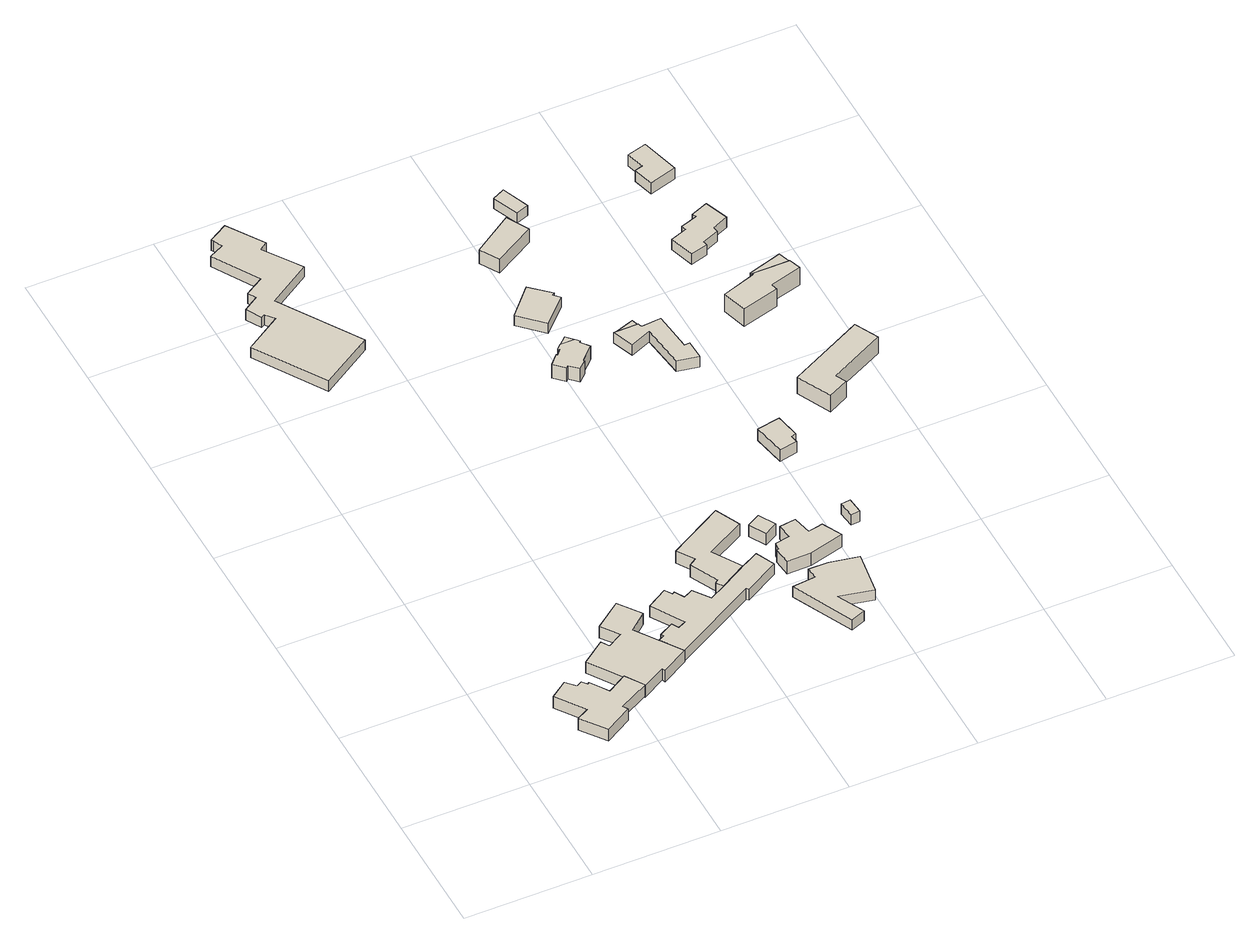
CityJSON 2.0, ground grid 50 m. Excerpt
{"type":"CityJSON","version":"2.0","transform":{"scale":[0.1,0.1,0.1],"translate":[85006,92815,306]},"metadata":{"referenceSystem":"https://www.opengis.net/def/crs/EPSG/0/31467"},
"CityObjects":{
"building1":{"type":"Building","geometry":[{"type":"Solid","lod":"1","boundaries":[[[[0,1,2,3,4,5,6,7,8,9,10,11,12,13]],[[12,14,15,13]],[[11,16,14,12]],[[10,17,16,11]],[[9,18,17,10]],[[8,19,18,9]],[[7,20,19,8]],[[6,21,20,7]],[[5,22,21,6]],[[4,23,22,5]],[[3,24,23,4]],[[2,25,24,3]],[[1,26,25,2]],[[0,27,26,1]],[[13,15,27,0]],[[14,16,17,18,19,20,21,22,23,24,25,26,27,15]]]]}]},
"building2":{"type":"Building","geometry":[{"type":"Solid","lod":"1","boundaries":[[[[28,29,30,31,32,33,34,35,36,37,38,39,40]],[[39,41,42,40]],[[38,43,41,39]],[[37,44,43,38]],[[36,45,44,37]],[[35,46,45,36]],[[34,47,46,35]],[[33,48,47,34]],[[32,49,48,33]],[[31,50,49,32]],[[30,51,50,31]],[[29,52,51,30]],[[28,53,52,29]],[[40,42,53,28]],[[41,43,44,45,46,47,48,49,50,51,52,53,42]]]]}]},
"building3":{"type":"Building","geometry":[{"type":"Solid","lod":"1","boundaries":[[[[54,55,56,57,58,59,60,61,62,63,64,65,66,67,68,69,70,71,72,73]],[[72,74,75,73]],[[71,76,74,72]],[[70,77,76,71]],[[69,78,77,70]],[[68,79,78,69]],[[67,80,79,68]],[[66,81,80,67]],[[65,82,81,66]],[[64,83,82,65]],[[63,84,83,64]],[[62,85,84,63]],[[61,86,85,62]],[[60,87,86,61]],[[59,88,87,60]],[[58,89,88,59]],[[57,90,89,58]],[[56,91,90,57]],[[55,92,91,56]],[[54,93,92,55]],[[73,75,93,54]],[[74,76,77,78,79,80,81,82,83,84,85,86,87,88,89,90,91,92,93,75]]]]}]},
"building4":{"type":"Building","geometry":[{"type":"Solid","lod":"1","boundaries":[[[[94,95,96,97,98,99,100,101,102,103,104,105,106,107,108,109,110,111,112,113]],[[112,114,115,113]],[[111,116,114,112]],[[110,117,116,111]],[[109,118,117,110]],[[108,119,118,109]],[[107,120,119,108]],[[106,121,120,107]],[[105,122,121,106]],[[104,123,122,105]],[[103,124,123,104]],[[102,125,124,103]],[[101,126,125,102]],[[100,127,126,101]],[[99,128,127,100]],[[98,129,128,99]],[[97,130,129,98]],[[96,131,130,97]],[[95,132,131,96]],[[94,133,132,95]],[[113,115,133,94]],[[114,116,117,118,119,120,121,122,123,124,125,126,127,128,129,130,131,132,133,115]]]]}]},
"building5":{"type":"Building","geometry":[{"type":"Solid","lod":"1","boundaries":[[[[134,135,136,137,138,139,140,141,142,143]],[[142,144,145,143]],[[141,146,144,142]],[[140,147,146,141]],[[139,148,147,140]],[[138,149,148,139]],[[137,150,149,138]],[[136,151,150,137]],[[135,152,151,136]],[[134,153,152,135]],[[143,145,153,134]],[[144,146,147,148,149,150,151,152,153,145]]]]}]},
"building6":{"type":"Building","geometry":[{"type":"Solid","lod":"1","boundaries":[[[[154,155,156,157,158,159,160,161,162]],[[161,163,164,162]],[[160,165,163,161]],[[159,166,165,160]],[[158,167,166,159]],[[157,168,167,158]],[[156,169,168,157]],[[155,170,169,156]],[[154,171,170,155]],[[162,164,171,154]],[[163,165,166,167,168,169,170,171,164]]]]}]},
"building7":{"type":"Building","geometry":[{"type":"Solid","lod":"1","boundaries":[[[[172,173,174,175]],[[174,176,177,175]],[[173,178,176,174]],[[172,179,178,173]],[[175,177,179,172]],[[176,178,179,177]]]]}]},
"building8":{"type":"Building","geometry":[{"type":"Solid","lod":"1","boundaries":[[[[180,181,182,183,184,185,186,187,188,189,190]],[[189,191,192,190]],[[188,193,191,189]],[[187,194,193,188]],[[186,195,194,187]],[[185,196,195,186]],[[184,197,196,185]],[[183,198,197,184]],[[182,199,198,183]],[[181,200,199,182]],[[180,201,200,181]],[[190,192,201,180]],[[191,193,194,195,196,197,198,199,200,201,192]]]]}]},
"building9":{"type":"Building","geometry":[{"type":"Solid","lod":"1","boundaries":[[[[202,203,204,205,206,207,208,209,210,211,212,213,214,215,216]],[[215,217,218,216]],[[214,219,217,215]],[[213,220,219,214]],[[212,221,220,213]],[[211,222,221,212]],[[210,223,222,211]],[[209,224,223,210]],[[208,225,224,209]],[[207,226,225,208]],[[206,227,226,207]],[[205,228,227,206]],[[204,229,228,205]],[[203,230,229,204]],[[202,231,230,203]],[[216,218,231,202]],[[217,219,220,221,222,223,224,225,226,227,228,229,230,231,218]]]]}]},
"building10":{"type":"Building","geometry":[{"type":"Solid","lod":"1","boundaries":[[[[232,233,234]],[[233,227,235,234]],[[232,226,227,233]],[[234,235,226,232]],[[227,226,235]]]]}]},
"building11":{"type":"Building","geometry":[{"type":"Solid","lod":"1","boundaries":[[[[236,237,238,239,240,241]],[[240,242,243,241]],[[239,244,242,240]],[[238,245,244,239]],[[237,246,245,238]],[[236,247,246,237]],[[241,243,247,236]],[[242,244,245,246,247,243]]]]}]},
"building12":{"type":"Building","geometry":[{"type":"Solid","lod":"1","boundaries":[[[[248,249,250,251]],[[250,252,253,251]],[[249,254,252,250]],[[248,255,254,249]],[[251,253,255,248]],[[252,254,255,253]]]]}]},
"building13":{"type":"Building","geometry":[{"type":"Solid","lod":"1","boundaries":[[[[256,257,258,259]],[[258,260,261,259]],[[257,262,260,258]],[[256,263,262,257]],[[259,261,263,256]],[[260,262,263,261]]]]}]},
"building14":{"type":"Building","geometry":[{"type":"Solid","lod":"1","boundaries":[[[[264,265,266,267,268,269]],[[268,270,271,269]],[[267,272,270,268]],[[266,273,272,267]],[[265,274,273,266]],[[264,275,274,265]],[[269,271,275,264]],[[270,272,273,274,275,271]]]]}]},
"building15":{"type":"Building","geometry":[{"type":"Solid","lod":"1","boundaries":[[[[276,277,278]],[[277,279,280,278]],[[276,281,279,277]],[[278,280,281,276]],[[279,281,280]]]]}]},
"building16":{"type":"Building","geometry":[{"type":"Solid","lod":"1","boundaries":[[[[282,283,284,285,286,287,288,289,290,291]],[[290,292,293,291]],[[289,294,292,290]],[[288,295,294,289]],[[287,296,295,288]],[[286,297,296,287]],[[285,298,297,286]],[[284,299,298,285]],[[283,300,299,284]],[[282,301,300,283]],[[291,293,301,282]],[[292,294,295,296,297,298,299,300,301,293]]]]}]},
"building17":{"type":"Building","geometry":[{"type":"Solid","lod":"1","boundaries":[[[[302,303,304,305]],[[304,306,307,305]],[[303,308,306,304]],[[302,309,308,303]],[[305,307,309,302]],[[306,308,309,307]]]]}]},
"building18":{"type":"Building","geometry":[{"type":"Solid","lod":"1","boundaries":[[[[310,311,312,313,314,315]],[[314,316,317,315]],[[313,318,316,314]],[[312,319,318,313]],[[311,320,319,312]],[[310,321,320,311]],[[315,317,321,310]],[[316,318,319,320,321,317]]]]}]},
"building19":{"type":"Building","geometry":[{"type":"Solid","lod":"1","boundaries":[[[[322,323,324,325,326,327,328,329]],[[328,330,331,329]],[[327,332,330,328]],[[326,333,332,327]],[[325,334,333,326]],[[324,335,334,325]],[[323,336,335,324]],[[322,337,336,323]],[[329,331,337,322]],[[330,332,333,334,335,336,337,331]]]]}]},
"building20":{"type":"Building","geometry":[{"type":"Solid","lod":"1","boundaries":[[[[338,339,340,341,342,343,344,345,346,347,348,349]],[[348,350,351,349]],[[347,352,350,348]],[[346,353,352,347]],[[345,354,353,346]],[[344,355,354,345]],[[343,356,355,344]],[[342,357,356,343]],[[341,358,357,342]],[[340,359,358,341]],[[339,360,359,340]],[[338,361,360,339]],[[349,351,361,338]],[[350,352,353,354,355,356,357,358,359,360,361,351]]]]}]},
"building21":{"type":"Building","geometry":[{"type":"Solid","lod":"1","boundaries":[[[[362,363,364,365]],[[364,366,367,365]],[[363,368,366,364]],[[362,369,368,363]],[[365,367,369,362]],[[366,368,369,367]]]]}]},
"building22":{"type":"Building","geometry":[{"type":"Solid","lod":"1","boundaries":[[[[370,371,372,373,374,375]],[[374,376,377,375]],[[373,378,376,374]],[[372,379,378,373]],[[371,380,379,372]],[[370,381,380,371]],[[375,377,381,370]],[[376,378,379,380,381,377]]]]}]}
},
"vertices":[
[407,89,134],[524,153,134],[477,224,134],[400,178,134],[353,250,134],[346,243,134],[330,263,134],[308,252,134],[275,288,134],[210,240,134],[289,130,134],[241,104,134],[311,7,134],[418,70,134],[311,7,78],[418,70,78],[241,104,78],[289,130,78],[210,240,78],[275,288,78],[308,252,78],[330,263,78],[346,243,78],[353,250,78],[400,178,78],[477,224,78],[524,153,78],[407,89,78],
[608,424,127],[677,483,127],[614,569,127],[510,490,127],[561,423,127],[501,388,127],[481,419,127],[391,352,127],[524,153,127],[616,204,127],[622,191,127],[727,251,127],[669,336,127],[727,251,72],[669,336,72],[622,191,72],[616,204,72],[524,153,72],[391,352,72],[481,419,72],[501,388,72],[561,423,72],[510,490,72],[614,569,72],[677,483,72],[608,424,72],
[7,2241,167],[179,1969,167],[383,2099,167],[184,2412,167],[352,2519,167],[253,2665,167],[284,2686,167],[192,2826,167],[117,2782,167],[123,2774,167],[122,2773,167],[139,2739,167],[80,2710,167],[188,2531,167],[116,2487,167],[134,2456,167],[74,2417,167],[108,2358,167],[121,2365,167],[149,2331,167],[121,2365,117],[149,2331,117],[108,2358,117],[74,2417,117],[134,2456,117],[116,2487,117],[188,2531,117],[80,2710,117],[139,2739,117],[122,2773,117],[123,2774,117],[117,2782,117],[192,2826,117],[284,2686,117],[253,2665,117],[352,2519,117],[184,2412,117],[383,2099,117],[179,1969,117],[7,2241,117],
[791,378,129],[758,362,129],[743,389,129],[686,358,129],[691,347,129],[669,336,129],[727,251,129],[1054,434,129],[1062,425,129],[1197,501,129],[1162,576,129],[1093,539,129],[988,478,129],[925,445,129],[879,509,129],[842,490,129],[821,528,129],[812,522,129],[793,552,129],[713,503,129],[793,552,77],[713,503,77],[812,522,77],[821,528,77],[842,490,77],[879,509,77],[925,445,77],[988,478,77],[1093,539,77],[1162,576,77],[1197,501,77],[1062,425,77],[1054,434,77],[727,251,77],[669,336,77],[691,347,77],[686,358,77],[743,389,77],[758,362,77],[791,378,77],
[1128,829,131],[914,708,131],[958,642,131],[929,623,131],[983,515,131],[971,505,131],[988,478,131],[1093,539,131],[1024,650,131],[1174,732,131],[1024,650,72],[1174,732,72],[1093,539,72],[988,478,72],[971,505,72],[983,515,72],[929,623,72],[958,642,72],[914,708,72],[1128,829,72],
[1356,398,159],[1279,399,159],[1283,353,159],[1192,344,159],[1307,104,159],[1363,126,159],[1311,232,159],[1444,203,159],[1470,376,159],[1444,203,109],[1470,376,109],[1311,232,109],[1363,126,109],[1307,104,109],[1192,344,109],[1283,353,109],[1279,399,109],[1356,398,109],
[1238,652,129],[1289,680,129],[1253,744,129],[1202,716,129],[1253,744,71],[1202,716,71],[1289,680,71],[1238,652,71],
[1245,589,132],[1243,560,132],[1234,559,132],[1241,491,132],[1335,491,132],[1472,528,132],[1433,604,132],[1375,593,132],[1359,667,132],[1294,658,132],[1302,600,132],[1294,658,71],[1302,600,71],[1359,667,71],[1375,593,71],[1433,604,71],[1472,528,71],[1335,491,71],[1241,491,71],[1234,559,71],[1243,560,71],[1245,589,71],
[1058,1743,91],[1112,1795,91],[1087,1829,91],[1092,1835,91],[1078,1850,91],[1020,1850,91],[1003,1834,91],[1008,1827,91],[989,1806,91],[985,1810,91],[950,1772,91],[989,1734,91],[998,1741,91],[1030,1710,91],[1061,1738,91],[1030,1710,26],[1061,1738,26],[998,1741,26],[989,1734,26],[950,1772,26],[985,1810,26],[989,1806,26],[1008,1827,26],[1003,1834,26],[1020,1850,26],[1078,1850,26],[1092,1835,26],[1087,1829,26],[1112,1795,26],[1058,1743,26],
[1020,1850,89],[1078,1850,89],[1052,1879,89],[1052,1879,26],
[1114,2088,92],[1038,2158,92],[939,2050,92],[1028,1961,92],[1127,2058,92],[1105,2081,92],[1127,2058,42],[1105,2081,42],[1028,1961,42],[939,2050,42],[1038,2158,42],[1114,2088,42],
[945,2342,152],[988,2267,152],[1148,2358,152],[1101,2446,152],[1148,2358,86],[1101,2446,86],[988,2267,86],[945,2342,86],
[1548,689,107],[1555,624,107],[1591,628,107],[1585,693,107],[1591,628,57],[1585,693,57],[1555,624,57],[1548,689,57],
[1474,1025,106],[1545,1038,106],[1539,1070,106],[1559,1074,106],[1541,1170,106],[1450,1153,106],[1541,1170,51],[1450,1153,51],[1559,1074,51],[1539,1070,51],[1545,1038,51],[1474,1025,51],
[1231,1850,55],[1324,1850,55],[1315,1879,55],[1324,1850,5],[1315,1879,5],[1231,1850,5],
[1324,1850,60],[1228,1849,60],[1260,1764,60],[1342,1799,60],[1363,1625,60],[1447,1609,60],[1445,1686,60],[1423,1685,60],[1408,1841,60],[1329,1834,60],[1408,1841,10],[1329,1834,10],[1423,1685,10],[1445,1686,10],[1447,1609,10],[1363,1625,10],[1342,1799,10],[1260,1764,10],[1228,1849,10],[1324,1850,10],
[1115,2573,128],[1157,2472,128],[1205,2489,128],[1163,2596,128],[1205,2489,78],[1163,2596,78],[1157,2472,78],[1115,2573,78],
[1666,1283,152],[1732,1150,152],[1812,1190,152],[1791,1231,152],[2009,1340,152],[1963,1432,152],[2009,1340,72],[1963,1432,72],[1791,1231,72],[1812,1190,72],[1732,1150,72],[1666,1283,72],
[1768,1843,117],[1635,1799,117],[1665,1703,117],[1810,1742,117],[1805,1769,117],[1930,1804,117],[1914,1850,117],[1767,1850,117],[1914,1850,32],[1767,1850,32],[1930,1804,32],[1805,1769,32],[1810,1742,32],[1665,1703,32],[1635,1799,32],[1768,1843,32],
[1686,2046,119],[1683,2063,119],[1749,2091,119],[1745,2112,119],[1809,2140,119],[1774,2232,119],[1708,2205,119],[1715,2189,119],[1648,2167,119],[1654,2148,119],[1588,2124,119],[1619,2027,119],[1588,2124,69],[1619,2027,69],[1654,2148,69],[1648,2167,69],[1715,2189,69],[1708,2205,69],[1774,2232,69],[1809,2140,69],[1745,2112,69],[1749,2091,69],[1683,2063,69],[1686,2046,69],
[1914,1850,113],[1897,1899,113],[1765,1859,113],[1767,1850,113],[1765,1859,35],[1767,1850,35],[1897,1899,35],[1914,1850,35],
[1691,2547,168],[1614,2526,168],[1634,2453,168],[1603,2445,168],[1625,2365,168],[1732,2394,168],[1625,2365,114],[1732,2394,114],[1603,2445,114],[1634,2453,114],[1614,2526,114],[1691,2547,114]
]}
